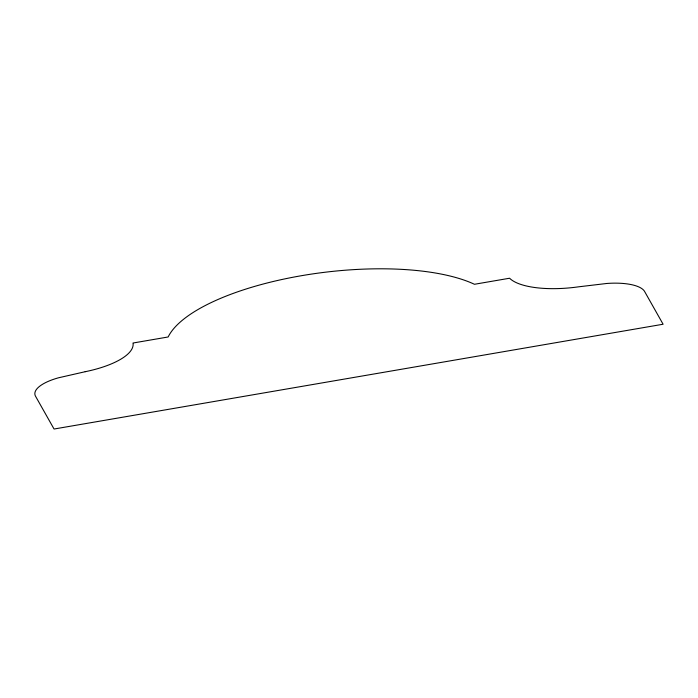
<?xml version="1.0" encoding="UTF-8"?>
<svg xmlns="http://www.w3.org/2000/svg" width="698" height="698" viewBox="0 0 698 698"><rect width="100%" height="100%" fill="white"/><g stroke="black" fill="none" stroke-linecap="round" stroke-linejoin="round"><path stroke-width="1.05" d="M85.182 371.711L58.379 377.827A42.622 14.789 -6.9 0 0 35.415 396.019L54.051 429.026L663.1 324.238L644.463 291.232A42.622 14.789 -6.9 0 0 606.832 283.467L578.476 286.834A65.935 22.877 -6.9 0 1 509.592 278.232L474.457 284.278A167.895 58.248 -6.9 0 0 301.562 275.684A167.895 58.248 -6.9 0 0 168.139 336.977L133.004 343.023A65.935 22.877 -6.9 0 1 85.182 371.711"/></g></svg>
